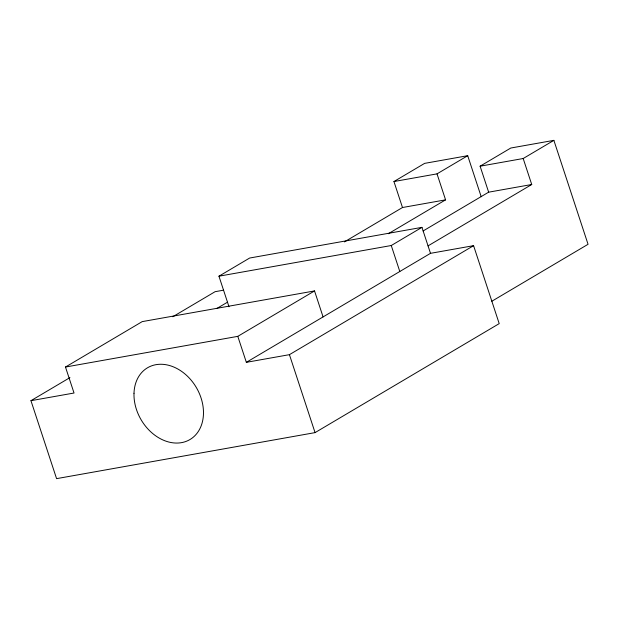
<?xml version="1.0" encoding="UTF-8"?>
<svg xmlns="http://www.w3.org/2000/svg" width="619" height="619" viewBox="0 0 619 619"><rect width="100%" height="100%" fill="white"/><g stroke="black" fill="none" stroke-linecap="round" stroke-linejoin="round"><path stroke-width="0.93" d="M314.537 290.93L237.804 336.349L246.347 362.332L430.499 253.333L473.581 245.666L499.208 323.621L315.056 432.619L56.584 478.642L30.95 400.686L74.032 393.019L65.482 367.036L142.215 321.617L314.537 290.93L323.079 316.92M228.999 306.769L218.948 276.198L249.635 258.038L421.957 227.351L430.499 253.333M344.419 241.89L402.489 207.52L393.947 181.537L424.634 163.37L467.716 155.694L481.203 196.726M30.95 400.686L69.939 377.613M172.794 316.735L215.103 291.688L223.529 290.187M393.947 181.537L437.022 173.862L467.716 155.694M216.766 308.533L227.49 302.188M423.117 230.964L488.646 192.176L480.104 166.194L510.799 148.026L553.873 140.358L588.05 244.296L491.826 301.252M388.33 233.727L445.572 199.852L437.022 173.862M480.104 166.194L523.187 158.518L553.873 140.358M218.948 276.198L391.262 245.519L421.957 227.351M428.039 245.882L531.729 184.508L523.187 158.518M246.347 362.332L289.429 354.664L473.581 245.666M402.489 207.52L445.572 199.852M488.646 192.176L531.729 184.508M65.482 367.036L237.804 336.349M391.262 245.519L399.804 271.501M289.429 354.664L315.056 432.619M133.998 393.282A41.69 31.979 59.4 0 0 185.035 441.765A41.69 31.979 59.4 0 0 187.17 375.934A41.69 31.979 59.4 0 0 133.998 393.282"/></g></svg>
